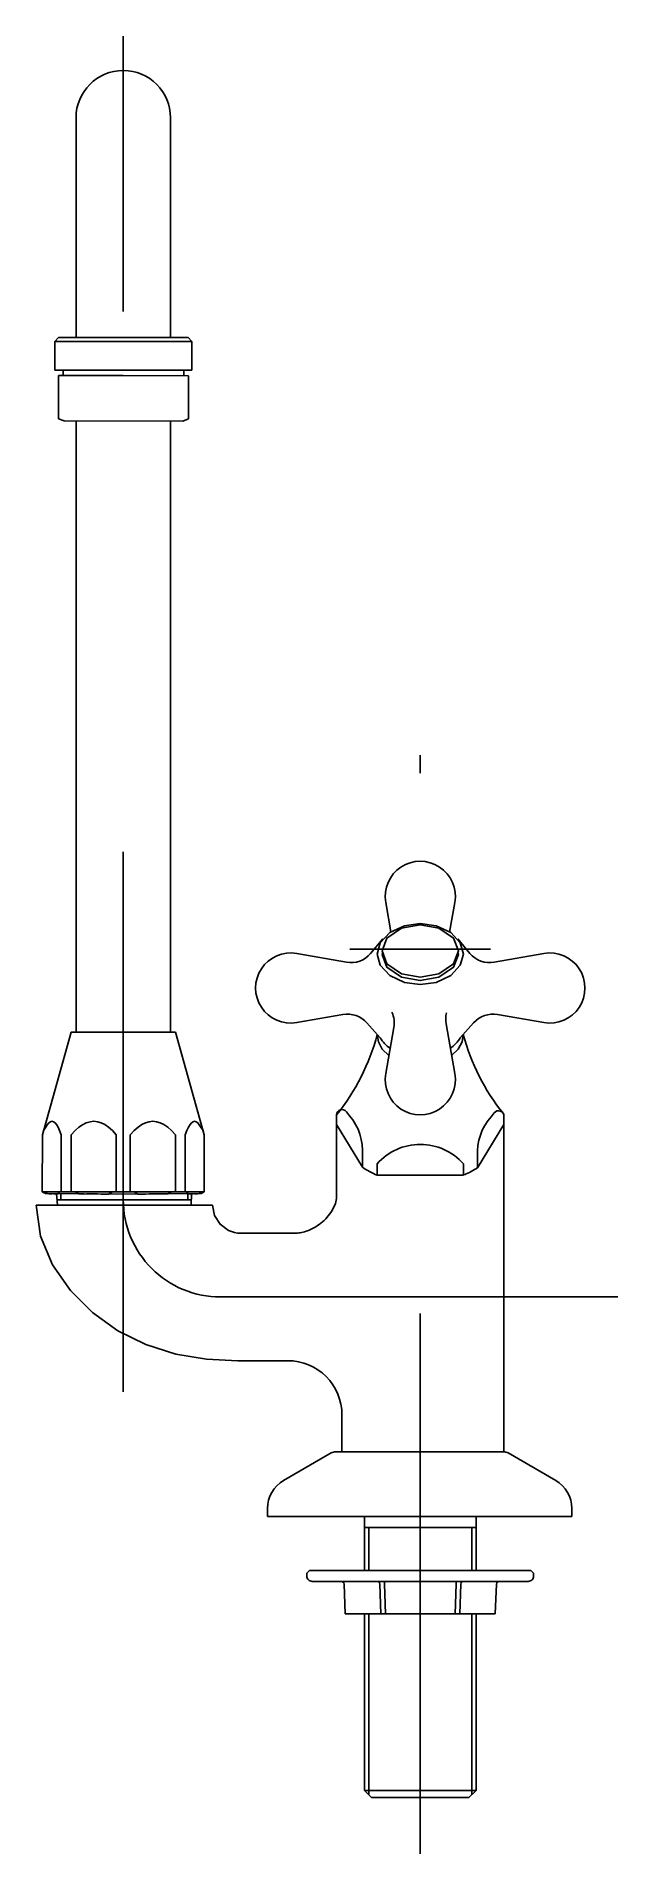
# Model space of a CAD drawing. Extents: x 72.023 to 72.131, y -26.345 to -26.008.
import ezdxf

# ---------------------------------------------------------------- set-up
doc = ezdxf.new("R2010")
doc.units = 0
doc.header["$LTSCALE"] = 0.2
doc.header["$MEASUREMENT"] = 0
doc.linetypes.add('AXES', pattern=[0.54, 0.3, -0.08, 0.08, -0.08])
doc.linetypes.add('CONTINU', pattern=[0])
doc.layers.get('0').update_dxf_attribs({"linetype": 'CONTINUOUS'})
doc.layers.add('DECA_EIXOS', color=5, linetype='AXES')

msp = doc.modelspace()

# ---------------------------------------------------------------- linework, layer by layer
at = {"linetype": 'CONTINU'}
for points in [[(72.04797, -26.02337, 0.999978), (72.03047, -26.02337)], [(72.10062, -26.16862, 1.191674), (72.08782, -26.16863)], [(72.07136, -26.17807, 1.191674), (72.07135, -26.19087)], [(72.08054, -26.17969, 0.267107), (72.08503, -26.17807)], [(72.10341, -26.17806, 0.267693), (72.1079, -26.17969)], [(72.11709, -26.19087, 1.191674), (72.11709, -26.17807)], [(72.08434, -26.19091, 0.259504), (72.0799, -26.18937)], [(72.08932, -26.19177, 0.149412), (72.08898, -26.18896)], [(72.09909, -26.18907, 0.108577), (72.099, -26.19112)], [(72.10855, -26.18937, 0.259502), (72.1041, -26.19091)], [(72.07872, -26.20795, 0.104907), (72.08626, -26.19306)], [(72.10218, -26.19306, 0.103867), (72.10961, -26.20772)], [(72.08864, -26.19562, -0.111377), (72.08681, -26.19367)], [(72.10164, -26.19367, -0.111491), (72.0998, -26.19562)], [(72.08782, -26.20031, 1.191674), (72.10062, -26.20031)], [(72.08053, -26.20738, 0.72117), (72.07872, -26.20795)], [(72.08351, -26.21545, 0.200964), (72.0811, -26.2081)], [(72.10734, -26.20829, 0.200965), (72.10482, -26.2156)], [(72.10972, -26.20818, 0.72117), (72.10792, -26.20758)], [(72.1022, -26.217, 0.450414), (72.08625, -26.217)], [(72.08625, -26.21912, -0.04879), (72.08351, -26.21765)], [(72.10482, -26.21772, -0.043267), (72.1024, -26.21903)], [(72.05873, -26.22933, 0.108157), (72.06093, -26.22986)], [(72.07104, -26.22986, 0.03929), (72.07196, -26.22978)], [(72.07196, -26.22978, 0.070489), (72.07417, -26.22904)], [(72.07417, -26.22904, 0.084812), (72.07671, -26.22721)], [(72.07972, -26.26346, 0.414215), (72.06972, -26.25346)], [(72.07854, -26.27032, 0.131652), (72.07774, -26.27053)], [(72.11048, -26.27053, 0.131652), (72.10968, -26.27032)], [(72.06891, -26.27563, 0.268069), (72.06591, -26.28083)], [(72.12231, -26.28083, 0.268069), (72.1193, -26.27563)], [(72.07322, -26.29331, 0.414214), (72.07422, -26.29431)], [(72.11422, -26.29431, 0.414803), (72.11522, -26.29331)], [(72.08012, -26.29479, 0.398474), (72.07949, -26.29431)], [(72.07969, -26.29431), (72.0799, -26.29438, -0.239775), (72.08012, -26.29479)], [(72.08631, -26.29431), (72.08652, -26.29438, -0.239832), (72.08674, -26.29479)], [(72.10214, -26.29431), (72.10193, -26.29438, 0.239801), (72.10171, -26.29479)], [(72.10876, -26.29431), (72.10854, -26.29438, 0.239801), (72.10832, -26.29479)], [(72.10896, -26.29431, 0.398517), (72.10832, -26.29479)]]:
    msp.add_lwpolyline(points, format="xyb", dxfattribs=at)
for points in [[(72.03047, -26.06407), (72.03047, -26.02337)], [(72.04797, -26.06407), (72.04797, -26.02337)], [(72.02652, -26.06478), (72.02723, -26.06407)], [(72.02652, -26.06478), (72.05192, -26.06478)], [(72.02652, -26.07007), (72.02652, -26.06478)], [(72.03922, -26.06407), (72.02723, -26.06407)], [(72.03047, -26.06407), (72.03197, -26.06407)], [(72.03047, -26.06407), (72.04797, -26.06407)], [(72.03922, -26.06407), (72.05121, -26.06407)], [(72.04647, -26.06407), (72.04797, -26.06407)], [(72.05192, -26.06478), (72.05121, -26.06407)], [(72.05192, -26.07007), (72.05192, -26.06478)], [(72.03922, -26.07007), (72.02652, -26.07007)], [(72.02721, -26.07109), (72.0272, -26.07908)], [(72.02721, -26.07109), (72.03922, -26.0711)], [(72.02806, -26.07007), (72.02806, -26.07109)], [(72.03922, -26.07007), (72.05192, -26.07007)], [(72.03922, -26.0711), (72.05131, -26.07111)], [(72.05046, -26.07007), (72.05046, -26.07111)], [(72.05131, -26.07111), (72.0513, -26.07911)], [(72.0272, -26.07908), (72.02825, -26.07949)], [(72.02825, -26.07949), (72.05025, -26.07951)], [(72.03047, -26.19262), (72.03047, -26.07949)], [(72.04797, -26.19262), (72.04797, -26.07951)], [(72.05025, -26.07951), (72.0513, -26.07911)], [(72.08782, -26.16863), (72.08879, -26.17409)], [(72.09966, -26.1741), (72.10062, -26.16862)], [(72.08503, -26.17807), (72.08728, -26.17539)], [(72.10341, -26.17806), (72.10116, -26.17539)], [(72.07136, -26.17807), (72.08054, -26.17969)], [(72.10119, -26.17789), (72.1013, -26.17825), (72.10039, -26.18062), (72.09768, -26.18248), (72.09422, -26.1831), (72.09076, -26.18248), (72.08805, -26.18062), (72.08715, -26.17825), (72.08726, -26.17789)], [(72.11709, -26.17807), (72.1079, -26.17969)], [(72.0799, -26.18937), (72.07135, -26.19087)], [(72.10855, -26.18937), (72.11709, -26.19087)], [(72.02957, -26.19262), (72.02428, -26.21162)], [(72.03922, -26.19262), (72.02957, -26.19262)], [(72.03922, -26.19262), (72.04887, -26.19262)], [(72.04887, -26.19262), (72.05422, -26.21162)], [(72.08434, -26.19091), (72.08681, -26.19367)], [(72.08841, -26.19697), (72.08719, -26.19576), (72.08647, -26.19443), (72.08626, -26.19306)], [(72.08932, -26.19177), (72.08782, -26.20031)], [(72.10062, -26.20031), (72.099, -26.19112)], [(72.10218, -26.19306), (72.10197, -26.19443), (72.10126, -26.19576), (72.10003, -26.19697)], [(72.1041, -26.19091), (72.10164, -26.19367)], [(72.02515, -26.20976), (72.02487, -26.21022)], [(72.02544, -26.20942), (72.02515, -26.20976)], [(72.02572, -26.20921), (72.02544, -26.20942)], [(72.02601, -26.20914), (72.02572, -26.20921)], [(72.02629, -26.20921), (72.02601, -26.20914)], [(72.02658, -26.20942), (72.02629, -26.20921)], [(72.02685, -26.20975), (72.02658, -26.20942)], [(72.02714, -26.21022), (72.02685, -26.20975)], [(72.03168, -26.20976), (72.03099, -26.21024)], [(72.03238, -26.20942), (72.03168, -26.20976)], [(72.03306, -26.20921), (72.03238, -26.20942)], [(72.03375, -26.20914), (72.03306, -26.20921)], [(72.03443, -26.20921), (72.03375, -26.20914)], [(72.03512, -26.20942), (72.03443, -26.20921)], [(72.03579, -26.20975), (72.03512, -26.20942)], [(72.03651, -26.21024), (72.03579, -26.20975)], [(72.04196, -26.21022), (72.04265, -26.20975)], [(72.04265, -26.20975), (72.04332, -26.20942)], [(72.04332, -26.20942), (72.04402, -26.20921)], [(72.04402, -26.20921), (72.04469, -26.20914)], [(72.04469, -26.20914), (72.04538, -26.20921)], [(72.04538, -26.20921), (72.04607, -26.20942)], [(72.04607, -26.20942), (72.04673, -26.20975)], [(72.04673, -26.20975), (72.04746, -26.21024)], [(72.0513, -26.21022), (72.05159, -26.20975)], [(72.05159, -26.20975), (72.05187, -26.20942)], [(72.05187, -26.20942), (72.05215, -26.20921)], [(72.05215, -26.20921), (72.05243, -26.20914)], [(72.05243, -26.20914), (72.05272, -26.20921)], [(72.05272, -26.20921), (72.053, -26.20942)], [(72.053, -26.20942), (72.05329, -26.20976)], [(72.05329, -26.20976), (72.05353, -26.21015)], [(72.07872, -26.20972), (72.07872, -26.20795)], [(72.07872, -26.20972), (72.07872, -26.22312)], [(72.07872, -26.20972), (72.08351, -26.21765)], [(72.08053, -26.20738), (72.0811, -26.2081)], [(72.10482, -26.21772), (72.10972, -26.20972)], [(72.10734, -26.20829), (72.10792, -26.20758)], [(72.10972, -26.20972), (72.10968, -26.27032)], [(72.10972, -26.20972), (72.10972, -26.20818)], [(72.02422, -26.22219), (72.02428, -26.21162)], [(72.02445, -26.21081), (72.02428, -26.21162)], [(72.02487, -26.21022), (72.02445, -26.21081)], [(72.02744, -26.21086), (72.02714, -26.21022)], [(72.02774, -26.21162), (72.02744, -26.21086)], [(72.02774, -26.22219), (72.02774, -26.21162)], [(72.0303, -26.21085), (72.02957, -26.21162)], [(72.02957, -26.22219), (72.02957, -26.21162)], [(72.03099, -26.21024), (72.0303, -26.21085)], [(72.0372, -26.21085), (72.03651, -26.21024)], [(72.03793, -26.21162), (72.0372, -26.21085)], [(72.03793, -26.22219), (72.03793, -26.21162)], [(72.04052, -26.21162), (72.04123, -26.21086)], [(72.04052, -26.22219), (72.04052, -26.21162)], [(72.04123, -26.21086), (72.04196, -26.21022)], [(72.04746, -26.21024), (72.04814, -26.21085)], [(72.04814, -26.21085), (72.04887, -26.21162)], [(72.04887, -26.22219), (72.04887, -26.21162)], [(72.0507, -26.21162), (72.051, -26.21086)], [(72.0507, -26.22219), (72.0507, -26.21162)], [(72.051, -26.21086), (72.0513, -26.21022)], [(72.05353, -26.21015), (72.05399, -26.21081)], [(72.05399, -26.21081), (72.05422, -26.21162)], [(72.05422, -26.22219), (72.05422, -26.21162)], [(72.08351, -26.21765), (72.08351, -26.21545)], [(72.10482, -26.21772), (72.10482, -26.2156)], [(72.08625, -26.21912), (72.08625, -26.217)], [(72.08625, -26.21912), (72.1022, -26.21912)], [(72.1022, -26.21912), (72.1022, -26.217)], [(72.03922, -26.22219), (72.02422, -26.22219)], [(72.02481, -26.22253), (72.02422, -26.22219)], [(72.02455, -26.22238), (72.02422, -26.22219)], [(72.02481, -26.22253), (72.02455, -26.22238)], [(72.02516, -26.2225), (72.02481, -26.22253)], [(72.03922, -26.22262), (72.02481, -26.22253)], [(72.02545, -26.22254), (72.02516, -26.2225)], [(72.02572, -26.22254), (72.02545, -26.22254)], [(72.02601, -26.22254), (72.02572, -26.22254)], [(72.02658, -26.22254), (72.02629, -26.22254)], [(72.02686, -26.22254), (72.02658, -26.22254)], [(72.02702, -26.22466), (72.02686, -26.22254)], [(72.02715, -26.22255), (72.02686, -26.22254)], [(72.02744, -26.22219), (72.02715, -26.22255)], [(72.02774, -26.22219), (72.02744, -26.22219)], [(72.02767, -26.22366), (72.02767, -26.22255)], [(72.0303, -26.22219), (72.02957, -26.22219)], [(72.03099, -26.22257), (72.0303, -26.22219)], [(72.03168, -26.22262), (72.03099, -26.22257)], [(72.03239, -26.22258), (72.03168, -26.22262)], [(72.03306, -26.22258), (72.03239, -26.22258)], [(72.03375, -26.22259), (72.03306, -26.22258)], [(72.03442, -26.22259), (72.03375, -26.22259)], [(72.0351, -26.2226), (72.03442, -26.22259)], [(72.03579, -26.2226), (72.0351, -26.2226)], [(72.03651, -26.22261), (72.03579, -26.2226)], [(72.0372, -26.22219), (72.03651, -26.22261)], [(72.03793, -26.22219), (72.0372, -26.22219)], [(72.03922, -26.22219), (72.05422, -26.22219)], [(72.03922, -26.22262), (72.05363, -26.22253)], [(72.04052, -26.22219), (72.04125, -26.22219)], [(72.04125, -26.22219), (72.04193, -26.22261)], [(72.04193, -26.22261), (72.04263, -26.2226)], [(72.04263, -26.2226), (72.04334, -26.2226)], [(72.04334, -26.2226), (72.04402, -26.22259)], [(72.04402, -26.22259), (72.04469, -26.22259)], [(72.04469, -26.22259), (72.04538, -26.22258)], [(72.04538, -26.22258), (72.04605, -26.22258)], [(72.04605, -26.22258), (72.04673, -26.22258)], [(72.04673, -26.22258), (72.04746, -26.22257)], [(72.04746, -26.22257), (72.04814, -26.22219)], [(72.04814, -26.22219), (72.04887, -26.22219)], [(72.0507, -26.22219), (72.05092, -26.22219)], [(72.05092, -26.22219), (72.05117, -26.22255)], [(72.05117, -26.22255), (72.05159, -26.22254)], [(72.05117, -26.22366), (72.05117, -26.22255)], [(72.05159, -26.22254), (72.05187, -26.22254)], [(72.05182, -26.22466), (72.05187, -26.22254)], [(72.05187, -26.22254), (72.05215, -26.22254)], [(72.05239, -26.22254), (72.05271, -26.22254)], [(72.05271, -26.22254), (72.05299, -26.22254)], [(72.05299, -26.22254), (72.05328, -26.2225)], [(72.05328, -26.2225), (72.05363, -26.22253)], [(72.05363, -26.22253), (72.05422, -26.22219)], [(72.05363, -26.22253), (72.0539, -26.22219)], [(72.0539, -26.22219), (72.05422, -26.22219)], [(72.07872, -26.22312), (72.07873, -26.22342)], [(72.02312, -26.22466), (72.02392, -26.23038), (72.02613, -26.23572), (72.02943, -26.24046), (72.03353, -26.24454), (72.03824, -26.2479), (72.04341, -26.25048), (72.04893, -26.25222), (72.05464, -26.25316), (72.06042, -26.25346)], [(72.03925, -26.22466), (72.02312, -26.22466)], [(72.02695, -26.22366), (72.05184, -26.22366)], [(72.05573, -26.22466), (72.03925, -26.22466)], [(72.05573, -26.22466), (72.05613, -26.22659), (72.05718, -26.2282), (72.05873, -26.22933)], [(72.07671, -26.22721), (72.07785, -26.22576), (72.07853, -26.22433), (72.07873, -26.22342)], [(72.06093, -26.22986), (72.07104, -26.22986)], [(72.06042, -26.25346), (72.06097, -26.25346)], [(72.06972, -26.25346), (72.06097, -26.25346)], [(72.07972, -26.27032), (72.07972, -26.26346)], [(72.10991, -26.27032), (72.07854, -26.27032)], [(72.07972, -26.26835), (72.07972, -26.27032)], [(72.10872, -26.27032), (72.07972, -26.27032)], [(72.07774, -26.27053), (72.06891, -26.27563)], [(72.11048, -26.27053), (72.1193, -26.27563)], [(72.06591, -26.28083), (72.06591, -26.28232)], [(72.06591, -26.28232), (72.12231, -26.28232)], [(72.0839, -26.29231), (72.0839, -26.28232)], [(72.10455, -26.29231), (72.10455, -26.28232)], [(72.12231, -26.28083), (72.12231, -26.28232)], [(72.10455, -26.28432), (72.0839, -26.28432)], [(72.0847, -26.29231), (72.0847, -26.28432)], [(72.10375, -26.29231), (72.10375, -26.28432)], [(72.07322, -26.29281), (72.07372, -26.29231)], [(72.07322, -26.29331), (72.07322, -26.29281)], [(72.07372, -26.29231), (72.11472, -26.29231)], [(72.09422, -26.29431), (72.09422, -26.29231)], [(72.11472, -26.29231), (72.11522, -26.29281)], [(72.11522, -26.29331), (72.11522, -26.29281)], [(72.07422, -26.29431), (72.11422, -26.29431)], [(72.08012, -26.29479), (72.08032, -26.30031)], [(72.08674, -26.29479), (72.0869, -26.30031)], [(72.0876, -26.29479), (72.0876, -26.29431)], [(72.0876, -26.29479), (72.08777, -26.30031)], [(72.10067, -26.30031), (72.10084, -26.29479)], [(72.10084, -26.29479), (72.10084, -26.29431)], [(72.10154, -26.30031), (72.10171, -26.29479)], [(72.10812, -26.30031), (72.10832, -26.29479)], [(72.08032, -26.30031), (72.10812, -26.30031)], [(72.0839, -26.333), (72.0839, -26.30031)], [(72.0847, -26.3338), (72.0847, -26.30031)], [(72.10375, -26.3338), (72.10375, -26.30031)], [(72.10455, -26.333), (72.10455, -26.30031)], [(72.08522, -26.33432), (72.0839, -26.333)], [(72.10455, -26.333), (72.0839, -26.333)], [(72.10322, -26.33432), (72.08522, -26.33432)], [(72.10455, -26.333), (72.10322, -26.33432)]]:
    msp.add_lwpolyline(points, dxfattribs=at)
for points in [[(72.08625, -26.17818), (72.08681, -26.1761), (72.08858, -26.17419), (72.09129, -26.17293), (72.09422, -26.17254), (72.09716, -26.17293), (72.09986, -26.17419), (72.10164, -26.1761), (72.1022, -26.17818), (72.10164, -26.18025), (72.09986, -26.18217), (72.09716, -26.18342), (72.09422, -26.18382), (72.09129, -26.18342), (72.08858, -26.18217), (72.08681, -26.18025)], [(72.08715, -26.1776), (72.08805, -26.17523), (72.09076, -26.17337), (72.09422, -26.17276), (72.09768, -26.17337), (72.10039, -26.17523), (72.1013, -26.1776), (72.10039, -26.17997), (72.09768, -26.18182), (72.09422, -26.18244), (72.09076, -26.18182), (72.08805, -26.17997)]]:
    msp.add_lwpolyline(points, close=True, dxfattribs=at)
at = {"layer": 'DECA_EIXOS'}
for points in [[(72.03922, -26.25924), (72.03922, -26.00829)], [(72.09422, -26.34471), (72.09422, -26.14136)], [(72.08117, -26.17725), (72.10724, -26.17725)], [(72.13078, -26.24166), (72.05722, -26.24166)]]:
    msp.add_lwpolyline(points, dxfattribs=at)
msp.add_lwpolyline([(72.03922, -26.22366, 0.414256), (72.05722, -26.24166)], format="xyb", dxfattribs=at)

doc.saveas('drawing.dxf')
